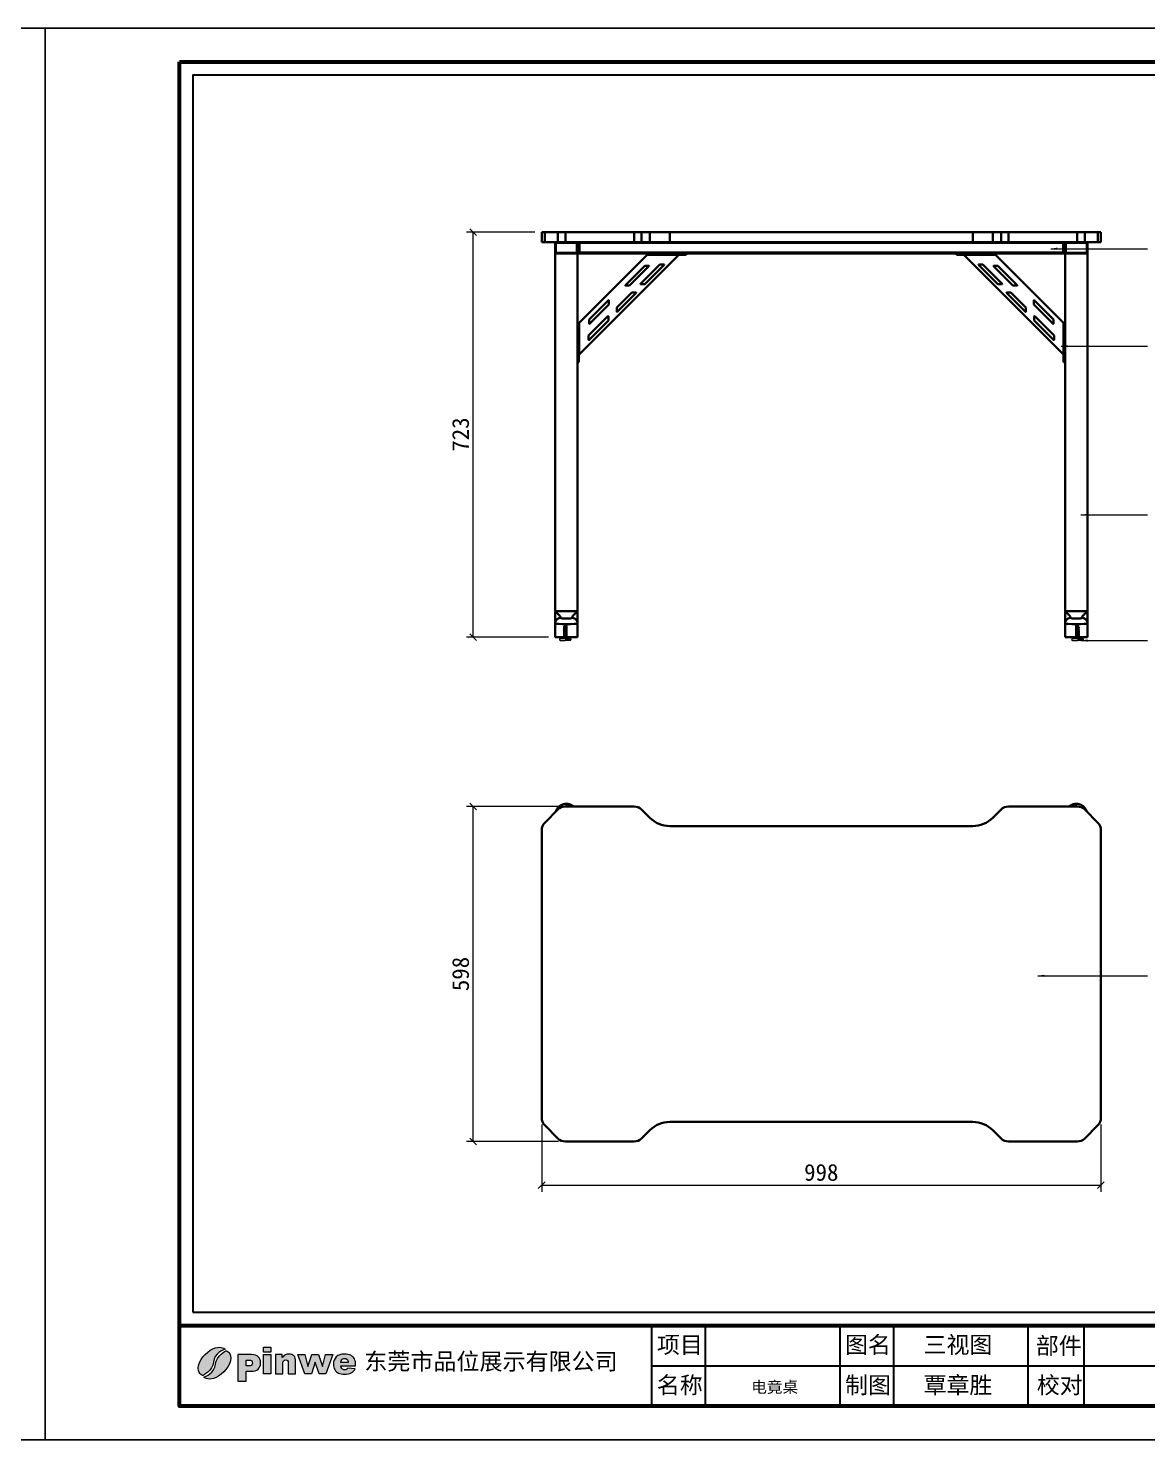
# Model space of a CAD drawing. Header units: inches. Extents: x 15389 to 49212, y -27129 to 13207.
# Drawn here: x 29275 to 31273, y 10687 to 13207 of the extents above; entities that cross this region are included whole.
import ezdxf

# ---------------------------------------------------------------- set-up
doc = ezdxf.new("R2010")
doc.units = ezdxf.units.IN
doc.header["$MEASUREMENT"] = 0
for name, color, linetype, lineweight in [('05常规标注', 42, 'Continuous', 13), ('图框', 5, 'Continuous', 60), ('粗实线', 7, 'Continuous', 35), ('轮廓线', 7, 'Continuous', 30)]:
    doc.layers.add(name, color=color, linetype=linetype, lineweight=lineweight)
doc.layers.add('_U+56FE_U+5C42 1', color=7, linetype='Continuous')
doc.layers.add('OBJ', color=1, linetype='Continuous')
doc.styles.get("Standard").update_dxf_attribs({"font": 'arial.ttf'})
doc.styles.add('宋体', font='')
doc.styles.add('样式 1', font='')
doc.styles.get('宋体').set_extended_font_data('SimSun')
doc.styles.get('样式 1').set_extended_font_data('SimSun')
doc.dimstyles.new('1-12', dxfattribs={"dimscale": 12, "dimtxt": 2.5, "dimasz": 1, "dimexe": 1, "dimexo": 1, "dimtad": 1, "dimdec": 1, "dimdsep": 46, "dimtxsty": '宋体', "dimblk": 'OBLIQUE', "dimcen": 2.5, "dimclrd": 3, "dimclre": 3, "dimclrt": 256, "dimadec": 0, "dimazin": 0, "dimtfac": 1, "dimtdec": 1, "dimtmove": 1, "dimatfit": 3, "dimfxl": 2, "dimlwd": 9, "dimlwe": 9, "dimarcsym": 1})

# ---------------------------------------------------------------- blocks, each defined once
blk = doc.blocks.new('_Oblique')
at = {"color": 0, "linetype": 'ByBlock', "lineweight": -2}
blk.add_line((-0.5, -0.5), (0.5, 0.5), dxfattribs=at)
blk = doc.blocks.new('*D3')
at = {"color": 3, "linetype": 'Continuous', "lineweight": 9, "transparency": 16777216}
for p, q in [((30236.7, 11817.8), (30057.6, 11817.8)), ((30069.6, 11219.8), (30069.6, 11817.8)), ((30222, 11219.8), (30057.6, 11219.8))]:
    blk.add_line(p, q, dxfattribs=at)
at = {"layer": 'Defpoints', "color": 0, "transparency": 16777216}
for p in [(30069.6, 11817.8), (30248.7, 11817.8), (30234, 11219.8)]:
    blk.add_point(p, dxfattribs=at)
at = {"color": 3, "lineweight": 9, "transparency": 16777216, "xscale": 12, "yscale": 12, "zscale": 12}
for p, rotation in [((30069.6, 11817.8), 90), ((30069.6, 11219.8), 270)]:
    blk.add_blockref('_Oblique', p, dxfattribs=dict(at, rotation=rotation))
at = {"transparency": 16777216, "insert": (30047.1, 11518.8), "char_height": 30, "attachment_point": 5, "rotation": 90, "style": '宋体'}
blk.add_mtext('598', dxfattribs=at)
blk = doc.blocks.new('*D4')
at = {"color": 3, "linetype": 'Continuous', "lineweight": 9, "transparency": 16777216}
for p, q in [((30179.7, 12843.3), (30057.6, 12843.3)), ((30069.6, 12120.3), (30069.6, 12843.3)), ((30203.7, 12120.3), (30057.6, 12120.3))]:
    blk.add_line(p, q, dxfattribs=at)
at = {"layer": 'Defpoints', "color": 0, "transparency": 16777216}
for p in [(30069.6, 12843.3), (30191.7, 12843.3), (30215.7, 12120.3)]:
    blk.add_point(p, dxfattribs=at)
at = {"color": 3, "lineweight": 9, "transparency": 16777216, "xscale": 12, "yscale": 12, "zscale": 12}
for p, rotation in [((30069.6, 12843.3), 90), ((30069.6, 12120.3), 270)]:
    blk.add_blockref('_Oblique', p, dxfattribs=dict(at, rotation=rotation))
at = {"transparency": 16777216, "insert": (30047.1, 12481.8), "char_height": 30, "attachment_point": 5, "rotation": 90, "style": '宋体'}
blk.add_mtext('723', dxfattribs=at)
blk = doc.blocks.new('*D7')
at = {"color": 3, "linetype": 'Continuous', "lineweight": 9, "transparency": 16777216}
for p, q in [((30191.7, 11250.1), (30191.7, 11129.9)), ((31189.7, 11250.1), (31189.7, 11129.9)), ((30191.7, 11141.9), (31189.7, 11141.9))]:
    blk.add_line(p, q, dxfattribs=at)
at = {"layer": 'Defpoints', "color": 0, "transparency": 16777216}
for p in [(30191.7, 11262.1), (31189.7, 11262.1), (31189.7, 11141.9)]:
    blk.add_point(p, dxfattribs=at)
at = {"color": 3, "lineweight": 9, "transparency": 16777216, "xscale": 12, "yscale": 12, "zscale": 12, "rotation": 180}
blk.add_blockref('_Oblique', (30191.7, 11141.9), dxfattribs=at)
at = {"color": 3, "lineweight": 9, "transparency": 16777216, "xscale": 12, "yscale": 12, "zscale": 12}
blk.add_blockref('_Oblique', (31189.7, 11141.9), dxfattribs=at)
at = {"transparency": 16777216, "insert": (30690.7, 11164.4), "char_height": 30, "attachment_point": 5, "style": '宋体'}
blk.add_mtext('998', dxfattribs=at)
blk = doc.blocks.new('A$C1186033E')
for p, q in [((0, 3.1), (0, 1.2)), ((12.5, 3.1), (0, 3.1)), ((6.2, 6.9), (18.8, 6.9)), ((6.2, 6.2), (6.2, 6.9)), ((6.2, 6.2), (18.8, 6.2)), ((12.5, 3.1), (25, 3.1)), ((18.8, 6.2), (18.8, 6.9)), ((25, 3.1), (25, 1.2)), ((1.2, 0), (12.4, 0)), ((23.7, 0), (12.6, 0))]:
    blk.add_line(p, q)
at = {"color": 6, "linetype": 'ByBlock', "lineweight": 5}
blk.add_line((15.8, 6.9), (9.2, 6.9), dxfattribs=at)
for centre, radius, start, end in [((0.2, 10.5), 7.35, 268.3552, 324.9511), ((1.2, 1.2), 1.25, 180, 270), ((24.8, 10.5), 7.35, 215.0489, 271.6448), ((23.7, 1.2), 1.25, 270, 0)]:
    blk.add_arc(centre, radius, start, end)
at = {"layer": 'OBJ', "color": 6, "lineweight": 5}
for p, q in [((9.2, 30.7), (10.1, 31.9)), ((14.9, 31.9), (10.1, 31.9)), ((15.8, 30.7), (14.9, 31.9)), ((8.7, 24.2), (8.3, 23.6)), ((8.3, 23.6), (8.9, 23.4)), ((8.7, 22.4), (8.3, 21.9)), ((8.3, 21.9), (8.9, 21.7)), ((8.8, 29.3), (8.4, 28.8)), ((8.4, 28.8), (9, 28.5)), ((8.8, 27.5), (8.4, 27)), ((8.4, 27), (9, 26.8)), ((8.8, 25.9), (8.4, 25.4)), ((8.4, 25.4), (9, 25.2)), ((8.8, 20.7), (8.4, 20.2)), ((8.4, 20.2), (9, 20)), ((8.8, 19), (8.4, 18.5)), ((8.4, 18.5), (9, 18.3)), ((8.8, 17.4), (8.4, 16.9)), ((8.4, 16.9), (9, 16.7)), ((8.8, 15.7), (8.4, 15.2)), ((8.4, 15.2), (9, 15)), ((8.8, 14), (8.4, 13.5)), ((8.4, 13.5), (9, 13.2)), ((8.8, 12.4), (8.4, 11.9)), ((8.4, 11.9), (9, 11.7)), ((8.8, 10.8), (8.4, 10.3)), ((8.4, 10.3), (9, 10.1)), ((8.8, 9.2), (8.4, 8.7)), ((8.4, 8.7), (9, 8.5)), ((8.8, 7.7), (8.4, 7.2)), ((8.4, 7.2), (9, 6.9)), ((15.7, 26), (8.7, 24.2)), ((15.7, 24.3), (8.7, 22.4)), ((14.5, 30.7), (8.8, 29.3)), ((15.8, 29.4), (8.8, 27.5)), ((15.8, 27.8), (8.8, 25.9)), ((15.8, 22.6), (8.8, 20.7)), ((15.8, 20.9), (8.8, 19)), ((15.8, 19.3), (8.8, 17.4)), ((15.8, 17.6), (8.8, 15.7)), ((15.8, 15.9), (8.8, 14)), ((15.8, 14.3), (8.8, 12.4)), ((15.8, 12.7), (8.8, 10.8)), ((15.8, 11.1), (8.8, 9.2)), ((15.8, 9.5), (8.8, 7.7)), ((8.9, 23.4), (15.9, 25.3)), ((8.9, 21.7), (15.9, 23.6)), ((9, 28.5), (15.8, 30.4)), ((9, 26.8), (16, 28.7)), ((9, 25.2), (16, 27.1)), ((9, 20), (16, 21.9)), ((9, 18.3), (16, 20.1)), ((9, 16.7), (16, 18.6)), ((9, 15), (16, 16.9)), ((9, 13.2), (16, 15.1)), ((9, 11.7), (16, 13.5)), ((9, 10.1), (16, 12)), ((9, 8.5), (16, 10.4)), ((9, 6.9), (16, 8.8)), ((9.2, 6.9), (9.2, 30.9)), ((9.3, 30.9), (9.2, 30.9)), ((15.8, 30.7), (9.2, 30.7)), ((9.2, 30.2), (11.6, 30.7)), ((15.8, 8), (11.7, 6.9)), ((14.7, 6.9), (16, 7.2)), ((16.3, 25.8), (15.7, 26)), ((16.3, 24.1), (15.7, 24.3)), ((15.8, 6.9), (15.8, 30.7)), ((16.4, 29.2), (15.8, 29.4)), ((16.4, 27.6), (15.8, 27.8)), ((16.4, 22.4), (15.8, 22.6)), ((16.4, 20.6), (15.8, 20.9)), ((16.4, 19.1), (15.8, 19.3)), ((16.4, 17.4), (15.8, 17.6)), ((16.4, 15.6), (15.8, 15.9)), ((16.4, 14), (15.8, 14.3)), ((16.4, 12.5), (15.8, 12.7)), ((16.4, 10.9), (15.8, 11.1)), ((16.4, 9.3), (15.8, 9.5)), ((16.4, 7.7), (15.8, 8)), ((15.9, 25.3), (16.3, 25.8)), ((15.9, 23.6), (16.3, 24.1)), ((16, 28.7), (16.4, 29.2)), ((16, 27.1), (16.4, 27.6)), ((16, 21.9), (16.4, 22.4)), ((16, 20.1), (16.4, 20.6)), ((16, 18.6), (16.4, 19.1)), ((16, 16.9), (16.4, 17.4)), ((16, 15.1), (16.4, 15.6)), ((16, 13.5), (16.4, 14)), ((16, 12), (16.4, 12.5)), ((16, 10.4), (16.4, 10.9)), ((16, 8.8), (16.4, 9.3)), ((16, 7.2), (16.4, 7.7))]:
    blk.add_line(p, q, dxfattribs=at)

msp = doc.modelspace()

# ---------------------------------------------------------------- hatches: boundary and pattern name
h = msp.add_hatch(color=256)
h.dxf.hatch_style = 1
edge = h.paths.add_edge_path()
edge.add_spline(control_points=[(29859.7, 10819.06), (29859.7, 10819.06), (29833.35, 10819.06), (29833.35, 10819.06), (29833.59, 10816.96), (29834.15, 10815.39), (29835.07, 10814.35), (29836.33, 10812.86), (29837.99, 10812.13), (29840.04, 10812.13), (29841.34, 10812.13), (29842.57, 10812.45), (29843.73, 10813.08), (29844.44, 10813.49), (29845.22, 10814.21), (29846.03, 10815.23), (29846.03, 10815.23), (29858.98, 10814.04), (29858.98, 10814.04), (29857, 10810.61), (29854.61, 10808.13), (29851.81, 10806.64), (29849.01, 10805.15), (29845, 10804.4), (29839.77, 10804.4), (29835.22, 10804.4), (29831.65, 10805.04), (29829.04, 10806.32), (29826.44, 10807.6), (29824.29, 10809.64), (29822.57, 10812.42), (29820.86, 10815.22), (29820, 10818.5), (29820, 10822.27), (29820, 10827.63), (29821.72, 10831.98), (29825.16, 10835.29), (29828.58, 10838.61), (29833.33, 10840.27), (29839.37, 10840.27), (29844.28, 10840.27), (29848.15, 10839.52), (29850.99, 10838.03), (29853.83, 10836.55), (29855.99, 10834.4), (29857.48, 10831.57), (29858.97, 10828.75), (29859.7, 10825.07), (29859.7, 10820.55), (29859.7, 10820.55), (29859.7, 10819.06), (29859.7, 10819.06)], knot_values=[0, 0, 0, 0, 1, 1, 1, 2, 2, 2, 3, 3, 3, 4, 4, 4, 5, 5, 5, 6, 6, 6, 7, 7, 7, 8, 8, 8, 9, 9, 9, 10, 10, 10, 11, 11, 11, 12, 12, 12, 13, 13, 13, 14, 14, 14, 15, 15, 15, 16, 16, 16, 17, 17, 17, 17], degree=3, periodic=0)
edge = h.paths.add_edge_path(flags=16)
edge.add_spline(control_points=[(29846.36, 10825.34), (29846.11, 10827.89), (29845.41, 10829.72), (29844.3, 10830.82), (29843.19, 10831.92), (29841.74, 10832.47), (29839.92, 10832.47), (29837.83, 10832.47), (29836.16, 10831.64), (29834.9, 10829.97), (29834.11, 10828.94), (29833.6, 10827.4), (29833.38, 10825.34), (29833.38, 10825.34), (29846.36, 10825.34), (29846.36, 10825.34)], knot_values=[0, 0, 0, 0, 1, 1, 1, 2, 2, 2, 3, 3, 3, 4, 4, 4, 5, 5, 5, 5], degree=3, periodic=0)
h.paths.add_polyline_path([(29756.44, 10839.48), (29769.13, 10839.48), (29774.65, 10817.95), (29781.65, 10839.48), (29793.41, 10839.48), (29800.66, 10817.92), (29806.18, 10839.48), (29818.8, 10839.48), (29806.19, 10805.19), (29794.52, 10805.19), (29787.59, 10825.82), (29780.88, 10805.19), (29769.15, 10805.19)])
edge = h.paths.add_edge_path()
edge.add_spline(control_points=[(29716.44, 10839.48), (29716.44, 10839.48), (29728.68, 10839.48), (29728.68, 10839.48), (29728.68, 10839.48), (29728.68, 10833.89), (29728.68, 10833.89), (29730.51, 10836.18), (29732.35, 10837.81), (29734.22, 10838.79), (29736.09, 10839.77), (29738.36, 10840.27), (29741.05, 10840.27), (29744.68, 10840.27), (29747.51, 10839.19), (29749.57, 10837.02), (29751.61, 10834.86), (29752.64, 10831.52), (29752.64, 10826.99), (29752.64, 10826.99), (29752.64, 10805.19), (29752.64, 10805.19), (29752.64, 10805.19), (29739.43, 10805.19), (29739.43, 10805.19), (29739.43, 10805.19), (29739.43, 10824.05), (29739.43, 10824.05), (29739.43, 10826.21), (29739.03, 10827.73), (29738.24, 10828.62), (29737.44, 10829.51), (29736.33, 10829.96), (29734.9, 10829.96), (29733.33, 10829.96), (29732.04, 10829.36), (29731.06, 10828.16), (29730.08, 10826.95), (29729.58, 10824.79), (29729.58, 10821.66), (29729.58, 10821.66), (29729.58, 10805.19), (29729.58, 10805.19), (29729.58, 10805.19), (29716.44, 10805.19), (29716.44, 10805.19), (29716.44, 10805.19), (29716.44, 10839.48), (29716.44, 10839.48)], knot_values=[0, 0, 0, 0, 1, 1, 1, 2, 2, 2, 3, 3, 3, 4, 4, 4, 5, 5, 5, 6, 6, 6, 7, 7, 7, 8, 8, 8, 9, 9, 9, 10, 10, 10, 11, 11, 11, 12, 12, 12, 13, 13, 13, 14, 14, 14, 15, 15, 15, 16, 16, 16, 16], degree=3, periodic=0)
h.paths.add_polyline_path([(29695.13, 10852.49), (29708.28, 10852.49), (29708.28, 10843.57), (29695.13, 10843.57)])
h.paths.add_polyline_path([(29695.13, 10839.48), (29708.28, 10839.48), (29708.28, 10805.19), (29695.13, 10805.19)])
edge = h.paths.add_edge_path()
edge.add_spline(control_points=[(29649.72, 10839.24), (29649.72, 10839.24), (29674.03, 10839.24), (29674.03, 10839.24), (29679.32, 10839.24), (29683.29, 10837.99), (29685.93, 10835.46), (29688.56, 10832.94), (29689.88, 10829.35), (29689.88, 10824.7), (29689.88, 10819.92), (29688.44, 10816.17), (29685.57, 10813.49), (29682.69, 10810.79), (29678.3, 10809.45), (29672.4, 10809.45), (29672.4, 10809.45), (29664.38, 10809.45), (29664.38, 10809.45), (29664.38, 10809.45), (29664.38, 10791.94), (29664.38, 10791.94), (29664.38, 10791.94), (29649.72, 10791.94), (29649.72, 10791.94), (29649.72, 10791.94), (29649.72, 10839.24), (29649.72, 10839.24)], knot_values=[0, 0, 0, 0, 1, 1, 1, 2, 2, 2, 3, 3, 3, 4, 4, 4, 5, 5, 5, 6, 6, 6, 7, 7, 7, 8, 8, 8, 9, 9, 9, 9], degree=3, periodic=0)
edge = h.paths.add_edge_path(flags=16)
edge.add_spline(control_points=[(29664.38, 10819.03), (29664.38, 10819.03), (29667.98, 10819.03), (29667.98, 10819.03), (29670.83, 10819.03), (29672.82, 10819.52), (29673.96, 10820.5), (29675.11, 10821.48), (29675.68, 10822.74), (29675.68, 10824.27), (29675.68, 10825.75), (29675.19, 10827.01), (29674.18, 10828.04), (29673.19, 10829.08), (29671.32, 10829.6), (29668.57, 10829.6), (29668.57, 10829.6), (29664.38, 10829.6), (29664.38, 10829.6), (29664.38, 10829.6), (29664.38, 10819.03), (29664.38, 10819.03)], knot_values=[0, 0, 0, 0, 1, 1, 1, 2, 2, 2, 3, 3, 3, 4, 4, 4, 5, 5, 5, 6, 6, 6, 7, 7, 7, 7], degree=3, periodic=0)
edge = h.paths.add_edge_path()
edge.add_spline(control_points=[(29588.54, 10799.04), (29588.54, 10799.04), (29595.06, 10793.44), (29606.27, 10796.8), (29617.48, 10800.17), (29632.98, 10813.67), (29636.14, 10828.34), (29639.3, 10843.02), (29628.79, 10846.23), (29628.79, 10846.23), (29628.79, 10846.23), (29610.45, 10837.67), (29609.53, 10822.28), (29608.61, 10806.89), (29591.39, 10799.25), (29588.54, 10799.04)], knot_values=[0, 0, 0, 0, 1, 1, 1, 2, 2, 2, 3, 3, 3, 4, 4, 4, 5, 5, 5, 5], degree=3, periodic=0)
edge = h.paths.add_edge_path()
edge.add_spline(control_points=[(29626.95, 10849.02), (29626.95, 10849.02), (29620.43, 10854.63), (29609.22, 10851.27), (29598.01, 10847.9), (29582.51, 10834.4), (29579.35, 10819.73), (29576.19, 10805.05), (29586.7, 10801.84), (29586.7, 10801.84), (29586.7, 10801.84), (29605.05, 10810.4), (29605.96, 10825.79), (29606.88, 10841.18), (29624.1, 10848.82), (29626.95, 10849.02)], knot_values=[0, 0, 0, 0, 1, 1, 1, 2, 2, 2, 3, 3, 3, 4, 4, 4, 5, 5, 5, 5], degree=3, periodic=0)

# ---------------------------------------------------------------- linework, layer by layer
at = {"layer": '_U+56FE_U+5C42 1', "lineweight": 0}
for points in [[(29695.13, 10852.49), (29708.28, 10852.49), (29708.28, 10843.57), (29695.13, 10843.57), (29695.13, 10852.49)], [(29695.13, 10839.48), (29708.28, 10839.48), (29708.28, 10805.19), (29695.13, 10805.19), (29695.13, 10839.48)], [(29756.44, 10839.48), (29769.13, 10839.48), (29774.65, 10817.95), (29781.65, 10839.48), (29793.41, 10839.48), (29800.66, 10817.92), (29806.18, 10839.48), (29818.8, 10839.48), (29806.19, 10805.19), (29794.52, 10805.19), (29787.59, 10825.82), (29780.88, 10805.19), (29769.15, 10805.19), (29756.44, 10839.48)]]:
    msp.add_lwpolyline(points, dxfattribs=at)
for points, knots in [([(29626.95, 10849.02), (29626.95, 10849.02), (29620.43, 10854.63), (29609.22, 10851.27), (29598.01, 10847.9), (29582.51, 10834.4), (29579.35, 10819.73), (29576.19, 10805.05), (29586.7, 10801.84), (29586.7, 10801.84), (29586.7, 10801.84), (29605.05, 10810.4), (29605.96, 10825.79), (29606.88, 10841.18), (29624.1, 10848.82), (29626.95, 10849.02)], [0, 0, 0, 0, 1, 1, 1, 2, 2, 2, 3, 3, 3, 4, 4, 4, 5, 5, 5, 5]), ([(29588.54, 10799.04), (29588.54, 10799.04), (29595.06, 10793.44), (29606.27, 10796.8), (29617.48, 10800.17), (29632.98, 10813.67), (29636.14, 10828.34), (29639.3, 10843.02), (29628.79, 10846.23), (29628.79, 10846.23), (29628.79, 10846.23), (29610.45, 10837.67), (29609.53, 10822.28), (29608.61, 10806.89), (29591.39, 10799.25), (29588.54, 10799.04)], [0, 0, 0, 0, 1, 1, 1, 2, 2, 2, 3, 3, 3, 4, 4, 4, 5, 5, 5, 5]), ([(29649.72, 10839.24), (29649.72, 10839.24), (29674.03, 10839.24), (29674.03, 10839.24), (29679.32, 10839.24), (29683.29, 10837.99), (29685.93, 10835.46), (29688.56, 10832.94), (29689.88, 10829.35), (29689.88, 10824.7), (29689.88, 10819.92), (29688.44, 10816.17), (29685.57, 10813.49), (29682.69, 10810.79), (29678.3, 10809.45), (29672.4, 10809.45), (29672.4, 10809.45), (29664.38, 10809.45), (29664.38, 10809.45), (29664.38, 10809.45), (29664.38, 10791.94), (29664.38, 10791.94), (29664.38, 10791.94), (29649.72, 10791.94), (29649.72, 10791.94), (29649.72, 10791.94), (29649.72, 10839.24), (29649.72, 10839.24)], [0, 0, 0, 0, 1, 1, 1, 2, 2, 2, 3, 3, 3, 4, 4, 4, 5, 5, 5, 6, 6, 6, 7, 7, 7, 8, 8, 8, 9, 9, 9, 9]), ([(29716.44, 10839.48), (29716.44, 10839.48), (29728.68, 10839.48), (29728.68, 10839.48), (29728.68, 10839.48), (29728.68, 10833.89), (29728.68, 10833.89), (29730.51, 10836.18), (29732.35, 10837.81), (29734.22, 10838.79), (29736.09, 10839.77), (29738.36, 10840.27), (29741.05, 10840.27), (29744.68, 10840.27), (29747.51, 10839.19), (29749.57, 10837.02), (29751.61, 10834.86), (29752.64, 10831.52), (29752.64, 10826.99), (29752.64, 10826.99), (29752.64, 10805.19), (29752.64, 10805.19), (29752.64, 10805.19), (29739.43, 10805.19), (29739.43, 10805.19), (29739.43, 10805.19), (29739.43, 10824.05), (29739.43, 10824.05), (29739.43, 10826.21), (29739.03, 10827.73), (29738.24, 10828.62), (29737.44, 10829.51), (29736.33, 10829.96), (29734.9, 10829.96), (29733.33, 10829.96), (29732.04, 10829.36), (29731.06, 10828.16), (29730.08, 10826.95), (29729.58, 10824.79), (29729.58, 10821.66), (29729.58, 10821.66), (29729.58, 10805.19), (29729.58, 10805.19), (29729.58, 10805.19), (29716.44, 10805.19), (29716.44, 10805.19), (29716.44, 10805.19), (29716.44, 10839.48), (29716.44, 10839.48)], [0, 0, 0, 0, 1, 1, 1, 2, 2, 2, 3, 3, 3, 4, 4, 4, 5, 5, 5, 6, 6, 6, 7, 7, 7, 8, 8, 8, 9, 9, 9, 10, 10, 10, 11, 11, 11, 12, 12, 12, 13, 13, 13, 14, 14, 14, 15, 15, 15, 16, 16, 16, 16]), ([(29859.7, 10819.06), (29859.7, 10819.06), (29833.35, 10819.06), (29833.35, 10819.06), (29833.59, 10816.96), (29834.15, 10815.39), (29835.07, 10814.35), (29836.33, 10812.86), (29837.99, 10812.13), (29840.04, 10812.13), (29841.34, 10812.13), (29842.57, 10812.45), (29843.73, 10813.08), (29844.44, 10813.49), (29845.22, 10814.21), (29846.03, 10815.23), (29846.03, 10815.23), (29858.98, 10814.04), (29858.98, 10814.04), (29857, 10810.61), (29854.61, 10808.13), (29851.81, 10806.64), (29849.01, 10805.15), (29845, 10804.4), (29839.77, 10804.4), (29835.22, 10804.4), (29831.65, 10805.04), (29829.04, 10806.32), (29826.44, 10807.6), (29824.29, 10809.64), (29822.57, 10812.42), (29820.86, 10815.22), (29820, 10818.5), (29820, 10822.27), (29820, 10827.63), (29821.72, 10831.98), (29825.16, 10835.29), (29828.58, 10838.61), (29833.33, 10840.27), (29839.37, 10840.27), (29844.28, 10840.27), (29848.15, 10839.52), (29850.99, 10838.03), (29853.83, 10836.55), (29855.99, 10834.4), (29857.48, 10831.57), (29858.97, 10828.75), (29859.7, 10825.07), (29859.7, 10820.55), (29859.7, 10820.55), (29859.7, 10819.06), (29859.7, 10819.06)], [0, 0, 0, 0, 1, 1, 1, 2, 2, 2, 3, 3, 3, 4, 4, 4, 5, 5, 5, 6, 6, 6, 7, 7, 7, 8, 8, 8, 9, 9, 9, 10, 10, 10, 11, 11, 11, 12, 12, 12, 13, 13, 13, 14, 14, 14, 15, 15, 15, 16, 16, 16, 17, 17, 17, 17]), ([(29664.38, 10819.03), (29664.38, 10819.03), (29667.98, 10819.03), (29667.98, 10819.03), (29670.83, 10819.03), (29672.82, 10819.52), (29673.96, 10820.5), (29675.11, 10821.48), (29675.68, 10822.74), (29675.68, 10824.27), (29675.68, 10825.75), (29675.19, 10827.01), (29674.18, 10828.04), (29673.19, 10829.08), (29671.32, 10829.6), (29668.57, 10829.6), (29668.57, 10829.6), (29664.38, 10829.6), (29664.38, 10829.6), (29664.38, 10829.6), (29664.38, 10819.03), (29664.38, 10819.03)], [0, 0, 0, 0, 1, 1, 1, 2, 2, 2, 3, 3, 3, 4, 4, 4, 5, 5, 5, 6, 6, 6, 7, 7, 7, 7]), ([(29846.36, 10825.34), (29846.11, 10827.89), (29845.41, 10829.72), (29844.3, 10830.82), (29843.19, 10831.92), (29841.74, 10832.47), (29839.92, 10832.47), (29837.83, 10832.47), (29836.16, 10831.64), (29834.9, 10829.97), (29834.11, 10828.94), (29833.6, 10827.4), (29833.38, 10825.34), (29833.38, 10825.34), (29846.36, 10825.34), (29846.36, 10825.34)], [0, 0, 0, 0, 1, 1, 1, 2, 2, 2, 3, 3, 3, 4, 4, 4, 5, 5, 5, 5])]:
    msp.add_open_spline(points, degree=3, knots=knots, dxfattribs=at)
at = {"layer": 'Defpoints'}
for points in [[(25741.38, 10687.25), (29305.38, 10687.25), (29305.38, 13207.25), (25741.38, 13207.25)], [(29305.38, 10687.25), (32869.38, 10687.25), (32869.38, 13207.25), (29305.38, 13207.25)]]:
    msp.add_lwpolyline(points, close=True, dxfattribs=at)
at = {"layer": '图框', "color": 32}
msp.add_lwpolyline([(29545.38, 13147.25), (32809.38, 13147.25), (32809.38, 10747.25), (29545.38, 10747.25)], close=True, dxfattribs=at)
msp.add_lwpolyline([(29545.38, 10891.25), (32809.38, 10891.25)], dxfattribs=at)
at = {"layer": '粗实线'}
for p, q in [((30191.73, 12843.29), (30191.73, 12825.29)), ((30191.73, 12843.29), (30197.29, 12843.29)), ((30197.29, 12843.29), (30197.29, 12825.29)), ((30197.29, 12843.29), (30220.58, 12843.29)), ((30220.58, 12843.29), (30220.58, 12825.29)), ((30220.58, 12843.29), (30234.01, 12843.29)), ((30234.01, 12843.29), (30234.01, 12825.29)), ((30234.01, 12843.29), (30356.59, 12843.29)), ((30356.59, 12843.29), (30356.59, 12825.29)), ((30356.59, 12843.29), (30370.02, 12843.29)), ((30370.02, 12843.29), (30370.02, 12825.29)), ((30370.02, 12843.29), (30384.52, 12843.29)), ((30384.52, 12843.29), (30384.52, 12825.29)), ((30384.52, 12843.29), (30420.58, 12843.29)), ((30420.58, 12843.29), (30420.58, 12825.29)), ((30420.58, 12843.29), (30960.88, 12843.29)), ((30960.88, 12843.29), (30960.88, 12825.29)), ((30960.88, 12843.29), (30996.94, 12843.29)), ((30996.94, 12843.29), (30996.94, 12825.29)), ((30996.94, 12843.29), (31011.44, 12843.29)), ((31011.44, 12843.29), (31011.44, 12825.29)), ((31011.44, 12843.29), (31024.87, 12843.29)), ((31024.87, 12843.29), (31024.87, 12825.29)), ((31024.87, 12843.29), (31147.44, 12843.29)), ((31147.44, 12843.29), (31147.44, 12825.29)), ((31147.44, 12843.29), (31160.88, 12843.29)), ((31160.88, 12843.29), (31160.88, 12825.29)), ((31160.88, 12843.29), (31184.16, 12843.29)), ((31184.16, 12843.29), (31184.16, 12825.29)), ((31184.16, 12843.29), (31189.73, 12843.29)), ((31189.73, 12843.29), (31189.73, 12825.29)), ((30191.73, 12825.29), (30197.29, 12825.29)), ((30197.29, 12825.29), (30220.58, 12825.29)), ((30215.73, 12805.29), (30215.73, 12825.29)), ((30255.73, 12805.29), (30215.73, 12805.29)), ((30215.73, 12805.29), (30215.73, 12166.29)), ((30216.93, 12806.49), (30216.93, 12824.09)), ((30254.53, 12824.09), (30216.93, 12824.09)), ((30254.53, 12806.49), (30216.93, 12806.49)), ((30220.58, 12825.29), (30234.01, 12825.29)), ((30234.01, 12825.29), (30356.59, 12825.29)), ((30254.53, 12806.49), (30254.53, 12824.09)), ((30255.73, 12805.29), (30255.73, 12825.29)), ((30255.73, 12805.29), (30255.73, 12166.29)), ((30257.23, 12810.29), (30257.23, 12825.29)), ((30257.23, 12810.29), (30259.23, 12810.29)), ((30257.23, 12805.29), (30257.23, 12810.29)), ((30259.23, 12805.29), (30257.23, 12805.29)), ((30258.43, 12624.56), (30436.46, 12802.59)), ((30379.89, 12802.59), (30258.43, 12681.13)), ((30259.23, 12810.29), (30259.23, 12825.29)), ((31122.23, 12823.89), (30259.23, 12823.89)), ((30259.23, 12810.29), (30259.23, 12805.29)), ((31122.23, 12806.69), (30259.23, 12806.69)), ((31122.23, 12805.29), (30259.23, 12805.29)), ((30356.59, 12825.29), (30370.02, 12825.29)), ((30370.02, 12825.29), (30384.52, 12825.29)), ((30379.89, 12802.59), (30382.17, 12802.79)), ((30379.89, 12802.59), (30436.46, 12802.59)), ((30382.17, 12805.29), (30382.17, 12802.79)), ((30413.56, 12802.79), (30382.17, 12802.79)), ((30384.52, 12825.29), (30420.58, 12825.29)), ((30413.56, 12802.79), (30413.56, 12805.29)), ((30433.36, 12802.79), (30413.56, 12802.79)), ((30420.58, 12825.29), (30960.88, 12825.29)), ((30433.36, 12805.29), (30433.36, 12802.79)), ((30448.21, 12802.79), (30433.36, 12802.79)), ((30438.74, 12802.79), (30436.46, 12802.59)), ((30448.21, 12802.79), (30448.21, 12805.29)), ((30449.67, 12802.79), (30448.21, 12802.79)), ((30449.67, 12802.79), (30449.67, 12805.29)), ((30931.78, 12805.29), (30931.78, 12802.79)), ((30931.78, 12802.79), (30933.25, 12802.79)), ((30933.25, 12802.79), (30933.25, 12805.29)), ((30933.25, 12802.79), (30948.1, 12802.79)), ((30942.72, 12802.79), (30944.99, 12802.59)), ((31001.56, 12802.59), (30944.99, 12802.59)), ((31123.03, 12624.56), (30944.99, 12802.59)), ((30948.1, 12805.29), (30948.1, 12802.79)), ((30948.1, 12802.79), (30967.9, 12802.79)), ((30960.88, 12825.29), (30996.94, 12825.29)), ((30967.9, 12802.79), (30967.9, 12805.29)), ((30967.9, 12802.79), (30999.29, 12802.79)), ((30996.94, 12825.29), (31011.44, 12825.29)), ((30999.29, 12805.29), (30999.29, 12802.79)), ((31001.56, 12802.59), (30999.29, 12802.79)), ((31001.56, 12802.59), (31123.03, 12681.13)), ((31011.44, 12825.29), (31024.87, 12825.29)), ((31024.87, 12825.29), (31147.44, 12825.29)), ((31122.23, 12810.29), (31122.23, 12825.29)), ((31124.23, 12810.29), (31122.23, 12810.29)), ((31122.23, 12810.29), (31122.23, 12805.29)), ((31122.23, 12805.29), (31124.23, 12805.29)), ((31124.23, 12810.29), (31124.23, 12825.29)), ((31124.23, 12805.29), (31124.23, 12810.29)), ((31125.73, 12805.29), (31125.73, 12825.29)), ((31125.73, 12805.29), (31125.73, 12166.29)), ((31125.73, 12805.29), (31165.73, 12805.29)), ((31126.93, 12806.49), (31126.93, 12824.09)), ((31126.93, 12824.09), (31164.53, 12824.09)), ((31126.93, 12806.49), (31164.53, 12806.49)), ((31147.44, 12825.29), (31160.88, 12825.29)), ((31160.88, 12825.29), (31184.16, 12825.29)), ((31164.53, 12806.49), (31164.53, 12824.09)), ((31165.73, 12805.29), (31165.73, 12825.29)), ((31165.73, 12805.29), (31165.73, 12166.29)), ((31184.16, 12825.29), (31189.73, 12825.29)), ((30375.52, 12783.08), (30341.02, 12748.58)), ((30348.65, 12747.73), (30383.15, 12782.23)), ((30402.6, 12785.7), (30368.1, 12751.2)), ((30382.8, 12783.08), (30375.52, 12783.08)), ((30375.73, 12750.34), (30410.23, 12784.85)), ((30409.88, 12785.7), (30402.6, 12785.7)), ((31005.73, 12750.34), (30971.23, 12784.85)), ((30971.58, 12785.7), (30978.86, 12785.7)), ((30978.86, 12785.7), (31013.36, 12751.2)), ((31032.81, 12747.73), (30998.31, 12782.23)), ((30998.66, 12783.08), (31005.94, 12783.08)), ((31005.94, 12783.08), (31040.44, 12748.58)), ((30352.4, 12735.49), (30325.53, 12708.62)), ((30326.38, 12700.99), (30360.03, 12734.64)), ((30341.37, 12747.73), (30348.65, 12747.73)), ((30359.67, 12735.49), (30352.4, 12735.49)), ((30368.45, 12750.34), (30375.73, 12750.34)), ((31013.01, 12750.34), (31005.73, 12750.34)), ((31055.08, 12700.99), (31021.43, 12734.64)), ((31021.78, 12735.49), (31029.06, 12735.49)), ((31029.06, 12735.49), (31055.93, 12708.62)), ((31040.09, 12747.73), (31032.81, 12747.73)), ((30310.86, 12721.58), (30276.36, 12687.08)), ((30277.22, 12679.44), (30311.72, 12713.95)), ((30311.72, 12713.95), (30311.72, 12721.22)), ((30325.53, 12708.62), (30325.53, 12701.35)), ((31055.93, 12708.62), (31055.93, 12701.35)), ((31069.74, 12713.95), (31069.74, 12721.22)), ((31104.24, 12679.44), (31069.74, 12713.95)), ((31070.59, 12721.58), (31105.09, 12687.08)), ((30255.73, 12678.85), (30258.23, 12678.85)), ((30258.23, 12678.85), (30258.43, 12681.13)), ((30258.23, 12678.85), (30258.23, 12647.46)), ((30258.43, 12681.13), (30258.43, 12624.56)), ((30309.82, 12692.92), (30275.32, 12658.42)), ((30276.17, 12650.79), (30310.68, 12685.29)), ((30276.36, 12687.08), (30276.36, 12679.8)), ((30310.68, 12685.29), (30310.68, 12692.57)), ((31070.78, 12685.29), (31070.78, 12692.57)), ((31105.28, 12650.79), (31070.78, 12685.29)), ((31071.63, 12692.92), (31106.14, 12658.42)), ((31105.09, 12687.08), (31105.09, 12679.8)), ((31123.03, 12681.13), (31123.03, 12624.56)), ((31123.23, 12678.85), (31123.03, 12681.13)), ((31125.73, 12678.85), (31123.23, 12678.85)), ((31123.23, 12678.85), (31123.23, 12647.46)), ((30275.32, 12658.42), (30275.32, 12651.14)), ((31106.14, 12658.42), (31106.14, 12651.14)), ((30255.73, 12647.46), (30258.23, 12647.46)), ((30258.23, 12627.66), (30255.73, 12627.66)), ((30258.23, 12647.46), (30258.23, 12627.66)), ((30258.23, 12627.66), (30258.23, 12612.81)), ((31125.73, 12647.46), (31123.23, 12647.46)), ((31123.23, 12647.46), (31123.23, 12627.66)), ((31123.23, 12627.66), (31125.73, 12627.66)), ((31123.23, 12627.66), (31123.23, 12612.81)), ((30255.73, 12612.81), (30258.23, 12612.81)), ((30255.73, 12611.35), (30258.23, 12611.35)), ((30258.43, 12624.56), (30258.23, 12622.28)), ((30258.23, 12612.81), (30258.23, 12611.35)), ((31123.03, 12624.56), (31123.23, 12622.28)), ((31125.73, 12612.81), (31123.23, 12612.81)), ((31123.23, 12612.81), (31123.23, 12611.35)), ((31123.23, 12611.35), (31125.73, 12611.35)), ((30217.73, 12166.29), (30215.73, 12166.29)), ((30253.73, 12166.29), (30217.73, 12166.29)), ((30255.73, 12166.29), (30253.73, 12166.29)), ((31125.73, 12166.29), (31127.73, 12166.29)), ((31127.73, 12166.29), (31163.73, 12166.29)), ((31163.73, 12166.29), (31165.73, 12166.29)), ((30215.73, 12144.67), (30215.73, 12120.29)), ((30235.73, 12120.29), (30235.73, 12143.44)), ((30255.73, 12120.29), (30255.73, 12144.67)), ((31125.73, 12120.29), (31125.73, 12144.67)), ((31145.73, 12120.29), (31145.73, 12143.44)), ((31165.73, 12144.67), (31165.73, 12120.29)), ((30215.73, 12120.29), (30235.73, 12120.29)), ((30235.73, 12120.29), (30255.73, 12120.29)), ((31145.73, 12120.29), (31125.73, 12120.29)), ((31165.73, 12120.29), (31145.73, 12120.29)), ((30220.58, 11812.21), (30197.29, 11788.93)), ((30356.59, 11817.78), (30234.01, 11817.78)), ((30384.52, 11797.71), (30370.02, 11812.21)), ((31011.44, 11812.21), (30996.94, 11797.71)), ((31147.44, 11817.78), (31024.87, 11817.78)), ((31184.16, 11788.93), (31160.88, 11812.21)), ((30191.73, 11775.49), (30191.73, 11262.06)), ((30960.88, 11782.78), (30420.58, 11782.78)), ((31189.73, 11262.06), (31189.73, 11775.49)), ((30197.29, 11248.63), (30220.58, 11225.34)), ((30370.02, 11225.34), (30384.52, 11239.84)), ((30420.58, 11254.78), (30960.88, 11254.78)), ((30996.94, 11239.84), (31011.44, 11225.34)), ((31160.88, 11225.34), (31184.16, 11248.63)), ((30234.01, 11219.78), (30356.59, 11219.78)), ((31024.87, 11219.78), (31147.44, 11219.78))]:
    msp.add_line(p, q, dxfattribs=at)
for centre, radius, start, end in [((30382.8, 12782.58), 0.5, 315, 90), ((30409.88, 12785.2), 0.5, 315, 90), ((30971.58, 12785.2), 0.5, 90, 225), ((30998.66, 12782.58), 0.5, 90, 225), ((30341.37, 12748.23), 0.5, 135, 270), ((30359.67, 12734.99), 0.5, 315, 90), ((30368.45, 12750.84), 0.5, 135, 270), ((31013.01, 12750.84), 0.5, 270, 45), ((31021.78, 12734.99), 0.5, 90, 225), ((31040.09, 12748.23), 0.5, 270, 45), ((30311.22, 12721.22), 0.5, 0, 135), ((30326.03, 12701.35), 0.5, 180, 315), ((31055.43, 12701.35), 0.5, 225, 0), ((31070.24, 12721.22), 0.5, 45, 180), ((30276.86, 12679.8), 0.5, 180, 315), ((30310.18, 12692.57), 0.5, 0, 135), ((31071.28, 12692.57), 0.5, 45, 180), ((31104.59, 12679.8), 0.5, 225, 0), ((30275.82, 12651.14), 0.5, 180, 315), ((31105.64, 12651.14), 0.5, 225, 0), ((30234.01, 11798.78), 19, 90, 135), ((30356.59, 11798.78), 19, 45, 90), ((30420.58, 11833.78), 51, 225, 270), ((30960.88, 11833.78), 51, 270, 315), ((31024.87, 11798.78), 19, 90, 135), ((31147.44, 11798.78), 19, 45, 90), ((30210.73, 11775.49), 19, 135, 180), ((31170.73, 11775.49), 19, 0, 45), ((30210.73, 11262.06), 19, 180, 225), ((30420.58, 11203.78), 51, 90, 135), ((30960.88, 11203.78), 51, 45, 90), ((31170.73, 11262.06), 19, 315, 0), ((30234.01, 11238.78), 19, 225, 270), ((30356.59, 11238.78), 19, 270, 315), ((31024.87, 11238.78), 19, 225, 270), ((31147.44, 11238.78), 19, 270, 315)]:
    msp.add_arc(centre, radius, start, end, dxfattribs=at)
for centre, major_axis, ratio, start_param, end_param in [((30235.73, 12154.6), (10, 0), 0.122807, 3.1415927, 6.2831853), ((31145.73, 12154.6), (10, 0), 0.122807, 3.1415927, 6.2831853), ((30235.73, 12144.67), (20, 0), 0.0614035, 3.1415927, 4.712389), ((30235.73, 12144.67), (20, 0), 0.0614035, 4.712389, 6.2831853), ((31145.73, 12144.67), (20, 0), 0.0614035, 3.1415927, 4.712389), ((31145.73, 12144.67), (20, 0), 0.0614035, 4.712389, 6.2831853)]:
    msp.add_ellipse(centre, major_axis=major_axis, ratio=ratio, start_param=start_param, end_param=end_param, dxfattribs=at)
for points in [[(30379.89, 12802.59), (30380.08, 12802.95), (30380.46, 12803.65), (30381.03, 12804.55), (30381.6, 12805.17), (30381.98, 12805.25), (30382.17, 12805.29)], [(31001.56, 12802.59), (31001.37, 12802.95), (31000.99, 12803.65), (31000.42, 12804.55), (30999.85, 12805.17), (30999.48, 12805.25), (30999.29, 12805.29)], [(30255.73, 12678.85), (30255.77, 12679.04), (30255.85, 12679.42), (30256.48, 12679.99), (30257.37, 12680.56), (30258.08, 12680.94), (30258.43, 12681.13)], [(31125.73, 12678.85), (31125.69, 12679.04), (31125.61, 12679.42), (31124.98, 12679.99), (31124.09, 12680.56), (31123.38, 12680.94), (31123.03, 12681.13)]]:
    msp.add_open_spline(points, degree=3, dxfattribs=at)
for points, knots in [([(30215.73, 12164.29), (30215.73, 12164.3), (30215.73, 12164.45), (30215.77, 12164.82), (30216, 12165.38), (30216.46, 12165.88), (30217.06, 12166.23), (30217.5, 12166.27), (30217.73, 12166.29)], [0, 0, 0, 0, 0.0081611, 0.1425506, 0.3572863, 0.571642, 0.7858179, 1, 1, 1, 1]), ([(30215.73, 12164.29), (30215.73, 12163.65), (30215.73, 12162.37), (30215.73, 12159.51), (30215.73, 12156.31), (30215.73, 12152.9), (30215.73, 12149.6), (30215.73, 12146.61), (30215.73, 12145.32), (30215.73, 12144.67)], [0, 0, 0, 0, 0.1394983, 0.2794152, 0.4197604, 0.5602824, 0.7073156, 0.8538795, 1, 1, 1, 1]), ([(30225.73, 12154.6), (30225.12, 12154.57), (30223.86, 12154.5), (30222, 12153.95), (30220.21, 12153.03), (30218.61, 12151.74), (30217.31, 12150.15), (30216.38, 12148.37), (30215.83, 12146.52), (30215.76, 12145.28), (30215.73, 12144.67)], [0, 0, 0, 0, 0.116516, 0.2400113, 0.3686408, 0.5, 0.6313592, 0.7599887, 0.883484, 1, 1, 1, 1]), ([(30225.73, 12154.6), (30225.66, 12155.14), (30225.53, 12156.24), (30224.35, 12157.87), (30222.8, 12159.51), (30221.03, 12161.17), (30219.37, 12162.86), (30218.04, 12164.57), (30217.83, 12165.72), (30217.73, 12166.29)], [0, 0, 0, 0, 0.1394741, 0.2793443, 0.4196567, 0.560177, 0.7072421, 0.8538539, 1, 1, 1, 1]), ([(30253.73, 12166.29), (30253.64, 12165.75), (30253.45, 12164.65), (30252.22, 12163.01), (30250.64, 12161.38), (30248.87, 12159.72), (30247.24, 12158.03), (30245.96, 12156.32), (30245.8, 12155.17), (30245.73, 12154.6)], [0, 0, 0, 0, 0.1394967, 0.279411, 0.4197549, 0.5602776, 0.7073127, 0.8538785, 1, 1, 1, 1]), ([(30255.73, 12144.67), (30255.7, 12145.28), (30255.63, 12146.52), (30255.07, 12148.37), (30254.15, 12150.15), (30252.85, 12151.74), (30251.25, 12153.03), (30249.46, 12153.95), (30247.6, 12154.5), (30246.34, 12154.57), (30245.73, 12154.6)], [0, 0, 0, 0, 0.116516, 0.2400113, 0.3686408, 0.5, 0.6313592, 0.7599887, 0.883484, 1, 1, 1, 1]), ([(30253.73, 12166.29), (30253.95, 12166.27), (30254.4, 12166.23), (30255, 12165.88), (30255.46, 12165.38), (30255.68, 12164.82), (30255.73, 12164.45), (30255.73, 12164.3), (30255.73, 12164.29)], [0, 0, 0, 0, 0.2141821, 0.428358, 0.6427137, 0.8574494, 0.9918389, 1, 1, 1, 1]), ([(30255.73, 12144.67), (30255.73, 12145.28), (30255.73, 12146.51), (30255.73, 12149.31), (30255.73, 12152.48), (30255.73, 12155.89), (30255.73, 12159.22), (30255.73, 12162.26), (30255.73, 12163.62), (30255.73, 12164.29)], [0, 0, 0, 0, 0.13947318, 0.27934168, 0.41965211, 0.5601715, 0.70723762, 0.8538522, 1, 1, 1, 1]), ([(31127.73, 12166.29), (31127.5, 12166.27), (31127.06, 12166.23), (31126.46, 12165.88), (31126, 12165.38), (31125.77, 12164.82), (31125.73, 12164.45), (31125.73, 12164.3), (31125.73, 12164.29)], [0, 0, 0, 0, 0.2141821, 0.428358, 0.6427137, 0.8574494, 0.9918389, 1, 1, 1, 1]), ([(31125.73, 12144.67), (31125.73, 12145.28), (31125.73, 12146.51), (31125.73, 12149.31), (31125.73, 12152.48), (31125.73, 12155.89), (31125.73, 12159.22), (31125.73, 12162.26), (31125.73, 12163.62), (31125.73, 12164.29)], [0, 0, 0, 0, 0.13947318, 0.27934168, 0.41965211, 0.5601715, 0.70723762, 0.8538522, 1, 1, 1, 1]), ([(31125.73, 12144.67), (31125.76, 12145.28), (31125.83, 12146.52), (31126.38, 12148.37), (31127.31, 12150.15), (31128.61, 12151.74), (31130.21, 12153.03), (31132, 12153.95), (31133.86, 12154.5), (31135.12, 12154.57), (31135.73, 12154.6)], [0, 0, 0, 0, 0.116516, 0.2400113, 0.3686408, 0.5, 0.6313592, 0.7599887, 0.883484, 1, 1, 1, 1]), ([(31127.73, 12166.29), (31127.82, 12165.75), (31128.01, 12164.65), (31129.24, 12163.01), (31130.81, 12161.38), (31132.58, 12159.72), (31134.22, 12158.03), (31135.5, 12156.32), (31135.65, 12155.17), (31135.73, 12154.6)], [0, 0, 0, 0, 0.1394967, 0.279411, 0.4197549, 0.5602776, 0.7073127, 0.8538785, 1, 1, 1, 1]), ([(31155.73, 12154.6), (31155.8, 12155.14), (31155.93, 12156.24), (31157.11, 12157.87), (31158.66, 12159.51), (31160.43, 12161.17), (31162.09, 12162.86), (31163.42, 12164.57), (31163.63, 12165.72), (31163.73, 12166.29)], [0, 0, 0, 0, 0.1394741, 0.2793443, 0.4196567, 0.560177, 0.7072421, 0.8538539, 1, 1, 1, 1]), ([(31155.73, 12154.6), (31156.34, 12154.57), (31157.6, 12154.5), (31159.46, 12153.95), (31161.25, 12153.03), (31162.85, 12151.74), (31164.15, 12150.15), (31165.07, 12148.37), (31165.63, 12146.52), (31165.7, 12145.28), (31165.73, 12144.67)], [0, 0, 0, 0, 0.116516, 0.2400113, 0.3686408, 0.5, 0.6313592, 0.7599887, 0.883484, 1, 1, 1, 1]), ([(31165.73, 12164.29), (31165.73, 12164.3), (31165.73, 12164.45), (31165.68, 12164.82), (31165.46, 12165.38), (31165, 12165.88), (31164.4, 12166.23), (31163.95, 12166.27), (31163.73, 12166.29)], [0, 0, 0, 0, 0.0081611, 0.1425506, 0.3572863, 0.571642, 0.7858179, 1, 1, 1, 1]), ([(31165.73, 12164.29), (31165.73, 12163.65), (31165.73, 12162.37), (31165.73, 12159.51), (31165.73, 12156.31), (31165.73, 12152.9), (31165.73, 12149.6), (31165.73, 12146.61), (31165.73, 12145.32), (31165.73, 12144.67)], [0, 0, 0, 0, 0.1394983, 0.2794152, 0.4197604, 0.5602824, 0.7073156, 0.8538795, 1, 1, 1, 1]), ([(30235.73, 11822.57), (30235.12, 11822.55), (30233.83, 11822.52), (30232.24, 11822.28), (30230.93, 11821.99), (30229.9, 11821.71), (30228.85, 11821.36), (30227.77, 11820.93), (30226.55, 11820.36), (30225.13, 11819.56), (30223.7, 11818.58), (30222.47, 11817.56), (30221.3, 11816.45), (30220.18, 11815.2), (30219.29, 11813.98), (30218.71, 11813.07), (30218.34, 11812.45), (30217.96, 11811.77), (30217.59, 11811.01), (30217.2, 11810.12), (30216.83, 11809.18), (30216.64, 11808.49), (30216.55, 11808.19)], [0, 0, 0, 0, 0.06708281, 0.14034518, 0.17965361, 0.22087393, 0.26409696, 0.30940145, 0.36110799, 0.4290531, 0.51002716, 0.57784832, 0.62702545, 0.70794176, 0.77785087, 0.80261698, 0.82935101, 0.85812154, 0.88898355, 0.92198155, 0.96521682, 1, 1, 1, 1]), ([(30248.69, 11817.78), (30248.41, 11818.02), (30247.62, 11818.69), (30246.32, 11819.56), (30244.91, 11820.36), (30243.37, 11821.08), (30241.63, 11821.72), (30239.58, 11822.23), (30237.62, 11822.52), (30236.34, 11822.55), (30235.73, 11822.57)], [0, 0, 0, 0, 0.08320045, 0.2287694, 0.35090578, 0.44391885, 0.6029747, 0.74765753, 0.87937734, 1, 1, 1, 1]), ([(30235.73, 11817.78), (30235.73, 11817.99), (30235.73, 11818.77), (30235.73, 11819.91), (30235.73, 11821.12), (30235.73, 11821.96), (30235.73, 11822.48), (30235.73, 11822.54), (30235.73, 11822.57)], [0, 0, 0, 0, 0.0709997, 0.2636227, 0.4562458, 0.6452301, 0.8273326, 1, 1, 1, 1]), ([(31132.76, 11817.78), (31133.05, 11818.02), (31133.83, 11818.69), (31135.13, 11819.56), (31136.55, 11820.36), (31138.09, 11821.08), (31139.83, 11821.72), (31141.88, 11822.23), (31143.83, 11822.52), (31145.12, 11822.55), (31145.73, 11822.57)], [0, 0, 0, 0, 0.0832005, 0.2287694, 0.3509058, 0.4439189, 0.6029747, 0.7476575, 0.8793773, 1, 1, 1, 1]), ([(31145.73, 11822.57), (31146.34, 11822.55), (31147.62, 11822.52), (31149.22, 11822.28), (31150.53, 11821.99), (31151.56, 11821.71), (31152.6, 11821.36), (31153.69, 11820.93), (31154.91, 11820.36), (31156.32, 11819.56), (31157.76, 11818.58), (31158.99, 11817.56), (31160.16, 11816.45), (31161.27, 11815.2), (31162.17, 11813.98), (31162.75, 11813.07), (31163.12, 11812.45), (31163.49, 11811.77), (31163.87, 11811.01), (31164.26, 11810.12), (31164.62, 11809.18), (31164.82, 11808.49), (31164.9, 11808.19)], [0, 0, 0, 0, 0.0670828, 0.1403452, 0.1796536, 0.2208739, 0.264097, 0.3094014, 0.361108, 0.4290531, 0.5100272, 0.5778483, 0.6270255, 0.7079418, 0.7778509, 0.802617, 0.829351, 0.8581215, 0.8889835, 0.9219815, 0.9652168, 1, 1, 1, 1]), ([(31145.73, 11817.78), (31145.73, 11817.99), (31145.73, 11818.77), (31145.73, 11819.91), (31145.73, 11821.12), (31145.73, 11821.96), (31145.73, 11822.48), (31145.73, 11822.54), (31145.73, 11822.57)], [0, 0, 0, 0, 0.0709997, 0.2636227, 0.4562458, 0.6452301, 0.8273326, 1, 1, 1, 1])]:
    msp.add_open_spline(points, degree=3, knots=knots, dxfattribs=at)
at = {"layer": '轮廓线'}
for p, q in [((30388.14, 10747.25), (30388.14, 10891.25)), ((30484.14, 10747.25), (30484.14, 10891.25)), ((30724.14, 10747.25), (30724.14, 10891.25)), ((30820.14, 10747.25), (30820.14, 10891.25)), ((31060.14, 10747.25), (31060.14, 10891.25)), ((31159.69, 10747.25), (31159.69, 10891.25)), ((30388.14, 10819.25), (32809.38, 10819.25))]:
    msp.add_line(p, q, dxfattribs=at)
at = {"layer": '轮廓线', "color": 7}
msp.add_lwpolyline([(29569.38, 10915.25), (32785.38, 10915.25), (32785.38, 13123.25), (29569.38, 13123.25)], close=True, dxfattribs=at)

# ---------------------------------------------------------------- block references
at = {"layer": '05常规标注', "yscale": 0.8068060096311926, "zscale": 0.8068060096311926}
for p, xscale in [((30223.57, 12114.4), 0.8068060096311926), ((31157.89, 12114.4), -0.8068060096311926)]:
    msp.add_blockref('A$C1186033E', p, dxfattribs=dict(at, xscale=xscale))

# ---------------------------------------------------------------- texts
at = {"insert": (29875.23, 10842.24, 3.87), "char_height": 30.1362, "width": 1993.659, "attachment_point": 1}
msp.add_mtext('{\\fSimSun|b0|i0|c134|p2;东莞市品位展示有限公司}', dxfattribs=at)
at = {"layer": '轮廓线', "attachment_point": 5, "style": '样式 1'}
for s, insert, char_height, width in [('{\\fSimSun|b1|i0|c134|p2;项目}', (30438.24, 10855.25), 30, 224.6594), ('{\\fSimSun|b1|i0|c134|p2;图名}', (30773.87, 10855.25), 30, 224.6594), ('{\\fSimSun|b1|i0|c134|p2;三视图}', (30934.66, 10855.25), 30, 224.6594), ('{\\fSimSun|b1|i0|c134|p2;部件}', (31114.6, 10853.46), 30, 224.6594), ('{\\fSimSun|b1|i0|c134|p2;名称}', (30438.17, 10783.25), 30, 224.6594), ('{\\fSimSun|b1|i0|c134|p2;电竟桌}', (30607.52, 10780.3), 20.4, 265.3646), ('{\\fSimSun|b1|i0|c134|p2;制图}', (30774.17, 10783.25), 30, 224.6594), ('{\\fSimSun|b1|i0|c134|p2;覃章胜}', (30934.66, 10783.25), 30, 224.6594), ('{\\fSimSun|b1|i0|c134|p2;校对}', (31116.31, 10783.25), 30, 224.6594)]:
    msp.add_mtext(s, dxfattribs=dict(at, insert=insert, char_height=char_height, width=width))

# ---------------------------------------------------------------- dimensions: what is measured, and where the dimension line sits
at = {"color": 1}
for base, p1, p2, picture, middle in [((30069.56, 12843.29), (30215.73, 12120.29), (30191.73, 12843.29), '*D4', (30047.06, 12481.79)), ((30069.56, 11817.78), (30234.01, 11219.78), (30248.69, 11817.78), '*D3', (30047.06, 11518.78))]:
    dim = msp.add_linear_dim(base=base, p1=p1, p2=p2, angle=90, dimstyle='1-12', dxfattribs=at)
    dim.commit()
    dim.dimension.update_dxf_attribs({"geometry": picture, "text_midpoint": middle})
dim = msp.add_linear_dim(base=(31189.73, 11141.88), p1=(30191.73, 11262.06), p2=(31189.73, 11262.06), dimstyle='1-12', dxfattribs=at)
dim.commit()
dim.dimension.update_dxf_attribs({"geometry": '*D7', "text_midpoint": (30690.73, 11164.38)})

# ---------------------------------------------------------------- leaders
for points in [[(31100.2, 12813.61), (31272.69, 12813.61)], [(31118.56, 12639.62), (31272.69, 12639.62)], [(31153.91, 12338.5), (31272.69, 12338.5)], [(31153.91, 12114.02), (31272.69, 12114.02)], [(31076.93, 11515.59), (31272.69, 11515.59)]]:
    msp.add_leader(points, dimstyle='1-12', dxfattribs=at)

doc.saveas('drawing.dxf')
